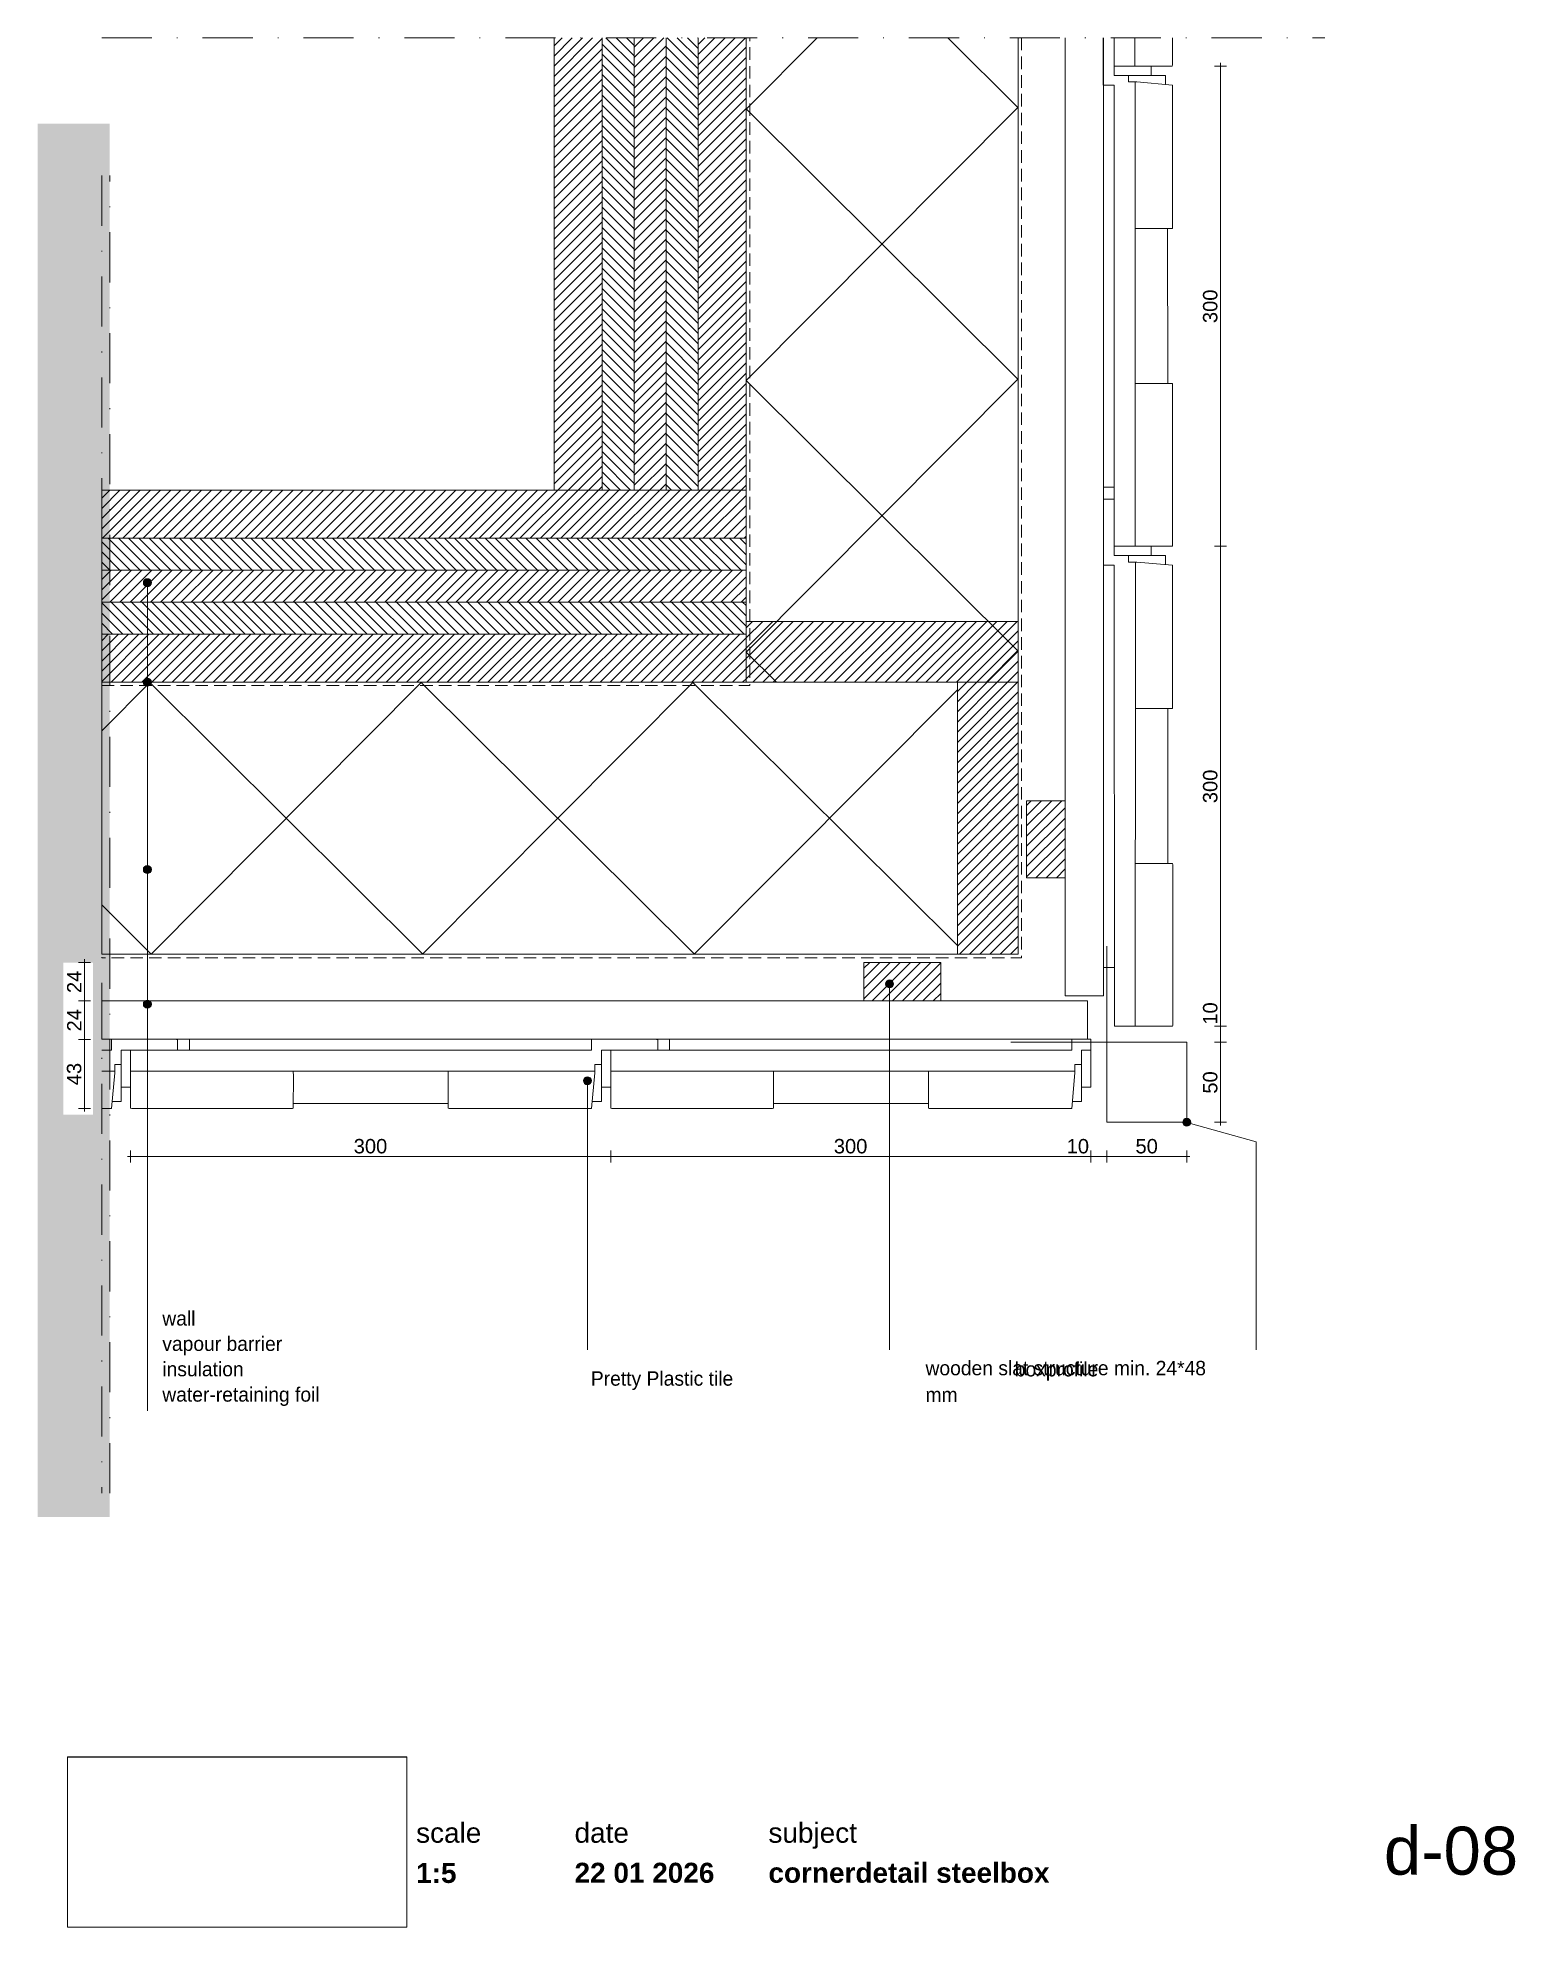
# Paper-space layout 'd-08 cornerdetail steelbox' of a CAD drawing. Header units: millimetres. Extents: x 10 to 195, y 11 to 247.
import ezdxf
from ezdxf.xclip import XClip

# ---------------------------------------------------------------- set-up
doc = ezdxf.new("R2010")
doc.units = ezdxf.units.MM
doc.header["$MEASUREMENT"] = 0
doc.header["$XCLIPFRAME"] = 0
for name, pattern in [('B0302', [12.51, 6.26, -3.125, 0, -3.125]), ('B0701', [2.3412, 1.56, -0.7812]), ('Wipeout_Contour', [1000, 0, -1000])]:
    doc.linetypes.add(name, pattern=pattern)
for name, color, linetype in [('#01', 7, 'Continuous'), ('Dim - 1_50_100', 7, 'Continuous'), ('Info - 1_50_100', 7, 'Continuous'), ('Info - 1_5_10', 7, 'Continuous'), ('Info - English', 7, 'Continuous')]:
    doc.layers.add(name, color=color, linetype=linetype)
doc.styles.add('GENERATED_STYLE_1', font='HelveticaNeue.ttc')
doc.styles.add('GENERATED_STYLE_2', font='HelveticaNeue.ttc')
doc.styles.add('GENERATED_STYLE_3', font='Helvetica.ttc')
doc.styles.add('GENERATED_STYLE_4', font='')
doc.styles.get('GENERATED_STYLE_4').set_extended_font_data('Work Sans')
picture_1 = doc.add_image_def('image1.png', size_in_pixel=(317, 159))
pattern_1 = [(45, (-9268.4849, 2447.4338), (-0.6363961, 0.6363961), [])]
pattern_2 = [(315, (-9268.4849, 2447.4338), (0.6363961, 0.6363961), [])]

# ---------------------------------------------------------------- blocks, each defined once
blk = doc.blocks.new('Drawing_1_1', base_point=(-200, 60))
at = {"color": 2, "linetype": 'Continuous', "lineweight": 0}
for s, insert, char_height, attachment_point, style in [('\\A1;{\\pql;\\fHelvetica Neue|b0|i0|c0|p0;\\W1.000000;scale}', (57.28, 24.14), 2.5, 1, 'GENERATED_STYLE_1'), ('\\A1;{\\pql;\\fHelvetica Neue|b0|i0|c0|p0;\\W1.000000;date}', (77.08, 24.14), 2.5, 1, 'GENERATED_STYLE_1'), ('\\A1;{\\pql;\\fHelvetica Neue|b0|i0|c0|p0;\\W1.000000;subject}', (101.31, 24.14), 2.5, 1, 'GENERATED_STYLE_1'), ('\\A1;{\\pqr;\\fHelvetica Neue|b0|i0|c0|p0;\\W1.000000;d-08}', (195, 23.65), 6, 3, 'GENERATED_STYLE_1'), ('\\A1;{\\pql;\\fHelvetica Neue|b1|i0|c0|p0;\\W1.000000;1:5}', (57.28, 19.12), 2.5, 1, 'GENERATED_STYLE_2'), ('\\A1;{\\pql;\\fHelvetica Neue|b1|i0|c0|p0;\\W1.000000;22 01 2026}', (77.08, 19.14), 2.5, 1, 'GENERATED_STYLE_2'), ('\\A1;{\\pql;\\fHelvetica Neue|b1|i0|c0|p0;\\W1.000000;cornerdetail steelbox}', (101.31, 19.14), 2.5, 1, 'GENERATED_STYLE_2')]:
    blk.add_mtext(s, dxfattribs=dict(at, insert=insert, char_height=char_height, attachment_point=attachment_point, style=style))
at = {"color": 254, "linetype": 'Wipeout_Contour', "lineweight": 0, "ltscale": 174.062972}
blk.add_wipeout([(13.71, 11.09), (56.11, 11.09), (56.11, 32.35), (13.71, 32.35)], dxfattribs=at)
at = {"color": 9, "lineweight": 0}
image = blk.add_image(picture_1, insert=(13.71, 11.09), size_in_units=(42.4, 21.27), dxfattribs=at)
image.set_boundary_path([(-0.5, -0.5), (316.5, 158.5)])
blk = doc.blocks.new('Drawing_2_1', base_point=(-9268.48, 2447.43))
at = {"layer": '#01', "linetype": 'Continuous', "lineweight": 0, "true_color": 0x000000}
for points in [[(23.19, 179.12), (23.22, 178.93), (23.33, 178.77), (23.49, 178.66), (23.69, 178.62), (23.88, 178.66), (24.04, 178.77), (24.15, 178.93), (24.19, 179.12), (24.15, 179.31), (24.04, 179.47), (23.88, 179.58), (23.69, 179.62), (23.49, 179.58), (23.33, 179.47), (23.22, 179.31)], [(23.19, 166.68), (23.22, 166.49), (23.33, 166.33), (23.49, 166.22), (23.69, 166.18), (23.88, 166.22), (24.04, 166.33), (24.15, 166.49), (24.19, 166.68), (24.15, 166.87), (24.04, 167.03), (23.88, 167.14), (23.69, 167.18), (23.49, 167.14), (23.33, 167.03), (23.22, 166.87)], [(23.19, 143.27), (23.22, 143.08), (23.33, 142.92), (23.49, 142.81), (23.69, 142.77), (23.88, 142.81), (24.04, 142.92), (24.15, 143.08), (24.19, 143.27), (24.15, 143.46), (24.04, 143.62), (23.88, 143.73), (23.69, 143.77), (23.49, 143.73), (23.33, 143.62), (23.22, 143.46)], [(115.95, 128.97), (115.99, 128.77), (116.09, 128.61), (116.26, 128.5), (116.45, 128.47), (116.64, 128.5), (116.8, 128.61), (116.91, 128.77), (116.95, 128.97), (116.91, 129.16), (116.8, 129.32), (116.64, 129.43), (116.45, 129.47), (116.26, 129.43), (116.09, 129.32), (115.99, 129.16)], [(23.19, 126.45), (23.22, 126.26), (23.33, 126.1), (23.49, 125.99), (23.69, 125.95), (23.88, 125.99), (24.04, 126.1), (24.15, 126.26), (24.19, 126.45), (24.15, 126.64), (24.04, 126.81), (23.88, 126.92), (23.69, 126.95), (23.49, 126.92), (23.33, 126.81), (23.22, 126.64)], [(78.18, 116.87), (78.21, 116.68), (78.32, 116.51), (78.48, 116.4), (78.68, 116.37), (78.87, 116.4), (79.03, 116.51), (79.14, 116.68), (79.18, 116.87), (79.14, 117.06), (79.03, 117.22), (78.87, 117.33), (78.68, 117.37), (78.48, 117.33), (78.32, 117.22), (78.21, 117.06)], [(153.09, 111.68), (153.13, 111.49), (153.24, 111.32), (153.4, 111.22), (153.59, 111.18), (153.78, 111.22), (153.94, 111.32), (154.05, 111.49), (154.09, 111.68), (154.05, 111.87), (153.94, 112.03), (153.78, 112.14), (153.59, 112.18), (153.4, 112.14), (153.24, 112.03), (153.13, 111.87)]]:
    blk.add_hatch(color=18, dxfattribs=at).paths.add_polyline_path(points)
at = {"layer": 'Info - 1_50_100', "linetype": 'Continuous', "lineweight": 0, "true_color": 0x000000}
h = blk.add_hatch(dxfattribs=at)
h.set_pattern_fill('310_Naaldhout__01__0001', color=18, style=0, pattern_type=2)
h.set_pattern_definition(pattern_1)
h.paths.add_polyline_path([(80.52, 247.22), (74.52, 247.22), (74.52, 190.68), (80.52, 190.68)])
h = blk.add_hatch(dxfattribs=at)
h.set_pattern_fill('310_Naaldhout__02__0001', color=18, style=0, pattern_type=2)
h.set_pattern_definition(pattern_2)
h.paths.add_polyline_path([(84.52, 247.22), (80.52, 247.22), (80.52, 190.68), (84.52, 190.68)])
h = blk.add_hatch(dxfattribs=at)
h.set_pattern_fill('310_Naaldhout__01__0001', color=18, style=0, pattern_type=2)
h.set_pattern_definition(pattern_1)
h.paths.add_polyline_path([(88.52, 247.22), (84.52, 247.22), (84.52, 190.68), (88.52, 190.68)])
h = blk.add_hatch(dxfattribs=at)
h.set_pattern_fill('310_Naaldhout__02__0001', color=18, style=0, pattern_type=2)
h.set_pattern_definition(pattern_2)
h.paths.add_polyline_path([(92.52, 247.22), (88.52, 247.22), (88.52, 190.68), (92.52, 190.68)])
h = blk.add_hatch(dxfattribs=at)
h.set_pattern_fill('310_Naaldhout__01__0001', color=18, style=0, pattern_type=2)
h.set_pattern_definition(pattern_1)
h.paths.add_polyline_path([(98.52, 247.22), (92.52, 247.22), (92.52, 190.68), (98.52, 190.68)])
h = blk.add_hatch(dxfattribs=at)
h.set_pattern_fill('415_Isolatie_ruit_0001', color=18, style=0, pattern_type=2)
h.set_pattern_definition([(45.152, (98.517, 272.247), (-16.9703, 16.8807), []), (135.152, (98.517, 272.247), (16.9703, 17.0605), [])])
h.paths.add_polyline_path([(132.52, 247.22), (98.52, 247.22), (98.52, 166.68), (132.52, 166.68)])
h = blk.add_hatch(dxfattribs=at)
h.set_pattern_fill('310_Naaldhout__01__0001', color=18, style=0, pattern_type=2)
h.set_pattern_definition(pattern_1)
h.paths.add_polyline_path([(17.99, 184.68), (98.52, 184.68), (98.52, 190.68), (17.99, 190.68)])
h = blk.add_hatch(dxfattribs=at)
h.set_pattern_fill('310_Naaldhout__02__0001', color=18, style=0, pattern_type=2)
h.set_pattern_definition(pattern_2)
h.paths.add_polyline_path([(17.99, 180.68), (98.52, 180.68), (98.52, 184.68), (17.99, 184.68)])
h = blk.add_hatch(dxfattribs=at)
h.set_pattern_fill('310_Naaldhout__01__0001', color=18, style=0, pattern_type=2)
h.set_pattern_definition(pattern_1)
h.paths.add_polyline_path([(17.99, 176.68), (98.52, 176.68), (98.52, 180.68), (17.99, 180.68)])
h = blk.add_hatch(dxfattribs=at)
h.set_pattern_fill('310_Naaldhout__02__0001', color=18, style=0, pattern_type=2)
h.set_pattern_definition(pattern_2)
h.paths.add_polyline_path([(17.99, 172.68), (98.52, 172.68), (98.52, 176.68), (17.99, 176.68)])
h = blk.add_hatch(dxfattribs=at)
h.set_pattern_fill('310_Naaldhout__01__0001', color=18, style=0, pattern_type=2)
h.set_pattern_definition(pattern_1)
h.paths.add_polyline_path([(17.99, 166.68), (98.52, 166.68), (98.52, 172.68), (17.99, 172.68)])
h = blk.add_hatch(dxfattribs=at)
h.set_pattern_fill('310_Naaldhout__01__0001', color=18, style=0, pattern_type=2)
h.set_pattern_definition(pattern_1)
h.paths.add_polyline_path([(98.52, 166.68), (132.52, 166.68), (132.52, 174.28), (98.52, 174.28)])
h = blk.add_hatch(dxfattribs=at)
h.set_pattern_fill('415_Isolatie_ruit_0001', color=18, style=0, pattern_type=2)
h.set_pattern_definition([(135.152, (24.15, 132.68), (16.8807, 16.9703), []), (225.152, (24.15, 132.68), (-17.0605, 16.9703), [])])
h.paths.add_polyline_path([(17.99, 132.68), (124.92, 132.68), (124.92, 166.68), (17.99, 166.68)])
h = blk.add_hatch(dxfattribs=at)
h.set_pattern_fill('310_Naaldhout__01__0001', color=18, style=0, pattern_type=2)
h.set_pattern_definition(pattern_1)
h.paths.add_polyline_path([(132.52, 132.68), (132.52, 166.68), (124.92, 166.68), (124.92, 132.68)])
at = {"layer": 'Info - 1_5_10', "linetype": 'Continuous', "lineweight": 0, "true_color": 0x99a3a6}
h = blk.add_hatch(dxfattribs=at)
h.set_pattern_fill('310_Naaldhout__01__0001', color=253, style=0, pattern_type=2)
h.set_pattern_definition(pattern_1)
h.paths.add_polyline_path([(138.38, 151.85), (133.58, 151.85), (133.58, 142.25), (138.38, 142.25)])
h = blk.add_hatch(dxfattribs=at)
h.set_pattern_fill('310_Naaldhout__01__0001', color=253, style=0, pattern_type=2)
h.set_pattern_definition(pattern_1)
h.paths.add_polyline_path([(113.24, 126.85), (122.84, 126.85), (122.84, 131.65), (113.24, 131.65)])
at = {"layer": '#01', "color": 9, "linetype": 'Continuous', "lineweight": 0}
for p, q in [((23.69, 178.62), (23.69, 88.08)), ((23.69, 166.18), (23.69, 75.64)), ((23.69, 142.77), (23.69, 92.46)), ((116.45, 128.47), (116.45, 83.25)), ((23.69, 125.95), (23.69, 75.64)), ((78.68, 116.37), (78.68, 83.25))]:
    blk.add_line(p, q, dxfattribs=at)
at = {"layer": '#01', "color": 2, "linetype": 'B0701', "lineweight": 0, "flags": 128}
for points in [[(132.92, 247.22), (132.92, 132.25), (17.99, 132.25)], [(17.99, 166.28), (99, 166.28), (99, 247.22)]]:
    blk.add_lwpolyline(points, dxfattribs=at)
at = {"layer": '#01', "color": 9, "linetype": 'B0302', "lineweight": 0, "flags": 128}
blk.add_lwpolyline([(17.99, 229.99), (17.99, 65.33)], dxfattribs=at)
at = {"layer": '#01', "color": 9, "linetype": 'Continuous', "lineweight": 0, "flags": 128}
blk.add_lwpolyline([(154.07, 111.54), (162.27, 109.22), (162.27, 83.25)], dxfattribs=at)
at = {"layer": '#01', "color": 1, "linetype": 'Continuous', "lineweight": 0}
for centre in [(23.69, 179.12), (23.69, 166.68), (23.69, 143.27), (116.45, 128.97), (23.69, 126.45), (78.68, 116.87), (153.59, 111.68)]:
    blk.add_circle(centre, 0.5, dxfattribs=at)
at = {"color": 1, "linetype": 'Continuous', "lineweight": 0}
blk.add_line((141.6, 116.07), (141.6, 122.05), dxfattribs=at)
at = {"color": 1, "linetype": 'Continuous', "lineweight": 0, "flags": 128}
for points in [[(143.16, 247.22), (143.16, 242.47), (143.16, 241.44), (143.16, 241.29)], [(143.16, 247.22), (143.16, 242.47), (143.16, 241.44), (143.16, 241.29)], [(144.5, 247.22), (144.5, 242.51)], [(144.5, 247.22), (144.5, 244.18), (144.5, 243.99), (144.51, 243.83)], [(144.5, 247.22), (144.5, 244.18), (144.5, 243.99), (144.51, 243.83)], [(147.12, 243.68), (147.12, 247.22)], [(151.79, 247.22), (151.8, 244.18), (151.79, 244), (151.79, 243.83)], [(151.79, 247.22), (151.8, 244.18), (151.79, 244), (151.79, 243.83)], [(144.51, 243.83), (144.52, 243.68)], [(144.51, 243.83), (144.52, 243.68)], [(144.52, 243.68), (147.18, 243.68)], [(144.52, 243.68), (147.18, 243.68)], [(147.32, 243.68), (147.18, 243.68), (147.5, 243.68)], [(147.32, 243.68), (147.5, 243.68)], [(151.79, 243.83), (151.78, 243.68), (147.5, 243.68)], [(149.14, 242.52), (149.14, 243.68)], [(143.16, 241.29), (144.5, 241.29)], [(144.5, 242.51), (146.29, 242.52)], [(144.5, 241.29), (144.5, 241.19), (144.52, 184.18), (144.52, 183.99), (144.53, 183.83)], [(144.5, 241.29), (144.5, 241.19), (144.52, 184.18), (144.52, 183.99), (144.53, 183.83)], [(144.51, 242.51), (146.29, 242.52)], [(150.92, 242.48), (150.92, 242.52), (146.29, 242.52), (146.29, 242.47)], [(150.92, 242.48), (150.92, 242.52), (146.29, 242.52), (146.29, 242.47)], [(146.29, 241.7), (146.29, 242.47)], [(146.29, 241.7), (146.29, 242.47)], [(147.16, 241.7), (146.29, 241.7)], [(147.34, 241.7), (146.29, 241.7)], [(147.14, 183.68), (147.16, 230.29), (147.16, 238.74), (147.16, 241.7)], [(147.34, 241.7), (151.8, 241.29)], [(150.92, 242.48), (150.93, 241.37)], [(150.92, 242.48), (150.93, 241.37)], [(150.92, 242.48), (150.93, 241.37)], [(151.8, 241.29), (151.8, 241.19), (151.8, 224.36), (151.8, 223.85), (151.8, 223.49)], [(151.8, 241.29), (151.8, 241.19), (151.8, 224.36), (151.8, 223.85), (151.8, 223.49)], [(147.16, 230.09), (147.16, 230.29), (147.16, 238.74), (147.16, 238.94)], [(147.51, 223.38), (147.16, 223.38)], [(147.51, 223.38), (147.35, 223.38)], [(151.8, 223.49), (151.79, 223.41), (151.78, 223.38), (147.51, 223.38)], [(151.8, 223.49), (151.79, 223.41), (151.78, 223.38), (147.51, 223.38)], [(151.2, 223.38), (151.21, 204.01)], [(151.2, 223.38), (151.21, 204.01)], [(151.81, 203.9), (151.8, 203.99), (151.79, 204.01), (147.76, 204.01), (147.15, 204.01)], [(151.81, 203.9), (151.81, 203.47), (151.82, 184.18), (151.81, 184), (151.81, 183.83)], [(151.81, 203.9), (151.81, 203.47), (151.82, 184.18), (151.81, 184), (151.81, 183.83)], [(143.18, 191.04), (144.52, 191.04)], [(143.19, 189.4), (143.18, 189.05), (143.18, 182.47), (143.18, 181.44), (143.18, 181.29)], [(143.19, 189.4), (143.18, 189.05), (143.18, 182.47), (143.18, 181.44), (143.18, 181.29)], [(143.19, 189.4), (143.2, 189.55)], [(143.19, 189.4), (143.2, 189.55)], [(143.2, 189.55), (144.54, 189.55)], [(143.2, 189.55), (144.54, 189.55)], [(144.53, 189.4), (144.52, 189.05), (144.52, 182.51)], [(144.52, 182.51), (146.31, 182.52)], [(144.53, 183.83), (144.54, 183.68)], [(144.53, 183.83), (144.54, 183.68)], [(144.53, 182.51), (146.31, 182.52)], [(144.54, 183.68), (147.2, 183.68)], [(144.54, 183.68), (147.2, 183.68)], [(150.94, 182.48), (150.94, 182.52), (146.31, 182.52), (146.31, 182.47)], [(150.94, 182.48), (150.94, 182.52), (146.31, 182.52), (146.31, 182.47)], [(146.31, 181.7), (146.31, 182.47)], [(146.31, 181.7), (146.31, 182.47)], [(147.34, 183.68), (147.2, 183.68), (147.52, 183.68)], [(147.34, 183.68), (147.52, 183.68)], [(151.81, 183.83), (151.8, 183.68), (147.52, 183.68)], [(149.16, 182.52), (149.16, 183.68)], [(150.94, 182.48), (150.95, 181.37)], [(150.94, 182.48), (150.95, 181.37)], [(150.94, 182.48), (150.95, 181.37)], [(143.18, 181.29), (144.52, 181.29)], [(144.52, 181.29), (144.52, 181.19), (144.54, 124.18), (144.54, 123.99), (144.55, 123.83)], [(144.52, 181.29), (144.52, 181.19), (144.54, 124.18), (144.54, 123.99), (144.55, 123.83)], [(147.18, 181.7), (146.31, 181.7)], [(147.36, 181.7), (146.31, 181.7)], [(147.16, 123.68), (147.18, 170.29), (147.18, 178.74), (147.18, 181.7)], [(147.36, 181.7), (151.82, 181.29)], [(151.82, 181.29), (151.82, 181.19), (151.82, 164.36), (151.82, 163.85), (151.82, 163.49)], [(151.82, 181.29), (151.82, 181.19), (151.82, 164.36), (151.82, 163.85), (151.82, 163.49)], [(147.19, 170.09), (147.18, 170.29), (147.18, 178.74), (147.18, 178.94)], [(147.53, 163.38), (147.18, 163.38)], [(147.53, 163.38), (147.37, 163.38)], [(151.82, 163.49), (151.81, 163.41), (151.8, 163.38), (147.53, 163.38)], [(151.82, 163.49), (151.81, 163.41), (151.8, 163.38), (147.53, 163.38)], [(151.22, 163.38), (151.23, 144.01)], [(151.22, 163.38), (151.23, 144.01)], [(151.83, 143.9), (151.82, 143.99), (151.81, 144.01), (147.78, 144.01), (147.17, 144.01)], [(151.83, 143.9), (151.83, 143.47), (151.84, 124.18), (151.84, 124), (151.83, 123.83)], [(151.83, 143.9), (151.83, 143.47), (151.84, 124.18), (151.84, 124), (151.83, 123.83)], [(143.2, 131.04), (143.25, 131.04), (144.54, 131.04)], [(144.55, 123.83), (144.56, 123.68)], [(144.55, 123.83), (144.56, 123.68)], [(144.56, 123.68), (147.22, 123.68)], [(144.56, 123.68), (147.22, 123.68)], [(147.36, 123.68), (147.22, 123.68), (147.55, 123.68)], [(147.36, 123.68), (147.55, 123.68)], [(151.83, 123.83), (151.82, 123.68), (147.55, 123.68)], [(19.21, 120.71), (19.11, 120.71), (17.99, 120.71)], [(19.21, 120.71), (19.11, 120.71), (17.99, 120.71)], [(27.32, 122.04), (26.97, 122.05), (20.4, 122.05), (19.36, 122.05), (19.21, 122.05)], [(27.32, 122.04), (26.97, 122.05), (20.4, 122.05), (19.36, 122.05), (19.21, 122.05)], [(19.21, 122.05), (19.21, 120.71)], [(20.44, 120.71), (20.44, 118.92)], [(27.32, 120.7), (26.97, 120.71), (20.44, 120.71)], [(20.44, 120.71), (20.44, 118.92)], [(21.75, 120.7), (21.6, 120.69)], [(21.75, 120.7), (21.6, 120.69)], [(21.6, 120.69), (21.6, 118.03)], [(21.6, 120.69), (21.6, 118.03)], [(79.21, 120.71), (79.11, 120.71), (22.1, 120.71), (21.92, 120.71), (21.75, 120.7)], [(79.21, 120.71), (79.11, 120.71), (22.1, 120.71), (21.92, 120.71), (21.75, 120.7)], [(27.32, 122.04), (27.47, 122.03)], [(27.32, 122.04), (27.47, 122.03)], [(27.47, 122.03), (27.47, 120.69)], [(27.47, 122.03), (27.47, 120.69)], [(28.96, 122.05), (28.96, 120.71)], [(87.32, 122.04), (86.97, 122.05), (80.4, 122.05), (79.36, 122.05), (79.21, 122.05)], [(87.32, 122.04), (86.97, 122.05), (80.4, 122.05), (79.36, 122.05), (79.21, 122.05)], [(79.21, 122.05), (79.21, 120.71)], [(80.44, 120.71), (80.44, 118.92)], [(87.32, 120.7), (86.97, 120.71), (80.44, 120.71)], [(80.44, 120.71), (80.44, 118.92)], [(81.75, 120.7), (81.6, 120.69)], [(81.75, 120.7), (81.6, 120.69)], [(81.6, 120.69), (81.6, 118.03)], [(81.6, 120.69), (81.6, 118.03)], [(139.21, 120.71), (139.11, 120.71), (82.1, 120.71), (81.92, 120.71), (81.75, 120.7)], [(139.21, 120.71), (139.11, 120.71), (82.1, 120.71), (81.92, 120.71), (81.75, 120.7)], [(87.32, 122.04), (87.47, 122.03)], [(87.32, 122.04), (87.47, 122.03)], [(87.47, 122.03), (87.47, 120.69)], [(87.47, 122.03), (87.47, 120.69)], [(88.96, 122.05), (88.96, 122), (88.96, 120.71)], [(141.6, 122.05), (140.4, 122.05), (139.36, 122.05), (139.21, 122.05)], [(141.6, 122.05), (140.4, 122.05), (139.36, 122.05), (139.21, 122.05)], [(139.21, 122.05), (139.21, 120.71)], [(140.44, 120.71), (140.44, 118.92)], [(141.6, 120.71), (140.44, 120.71)], [(140.44, 120.71), (140.44, 118.92)], [(19.62, 118.92), (20.4, 118.92)], [(19.62, 118.05), (19.62, 118.92)], [(19.62, 118.92), (20.4, 118.92)], [(19.62, 117.87), (19.62, 118.92)], [(20.4, 114.29), (20.44, 114.29), (20.44, 118.92), (20.4, 118.92)], [(20.4, 114.29), (20.44, 114.29), (20.44, 118.92), (20.4, 118.92)], [(21.6, 118.09), (68.21, 118.05), (76.66, 118.05), (79.62, 118.05)], [(41.82, 113.42), (41.91, 113.43), (41.93, 113.44), (41.94, 117.46), (41.93, 118.08)], [(79.62, 118.92), (80.4, 118.92)], [(79.62, 118.05), (79.62, 118.92)], [(79.62, 118.92), (80.4, 118.92)], [(79.62, 117.87), (79.62, 118.92)], [(80.4, 114.29), (80.44, 114.29), (80.44, 118.92), (80.4, 118.92)], [(80.4, 114.29), (80.44, 114.29), (80.44, 118.92), (80.4, 118.92)], [(81.6, 118.09), (128.21, 118.05), (136.66, 118.05), (139.62, 118.05)], [(101.82, 113.42), (101.91, 113.43), (101.93, 113.44), (101.94, 117.46), (101.93, 118.08)], [(139.62, 118.92), (140.4, 118.92)], [(139.62, 118.05), (139.62, 118.92)], [(139.62, 118.92), (140.4, 118.92)], [(139.62, 117.87), (139.62, 118.92)], [(140.4, 114.29), (140.44, 114.29), (140.44, 118.92), (140.4, 118.92)], [(140.4, 114.29), (140.44, 114.29), (140.44, 118.92), (140.4, 118.92)], [(17.99, 118.05), (19.62, 118.05)], [(19.62, 117.87), (19.21, 113.41)], [(20.44, 116.07), (21.6, 116.07)], [(21.6, 117.89), (21.6, 118.03), (21.6, 117.71)], [(21.6, 117.89), (21.6, 117.71)], [(21.75, 113.42), (21.6, 113.43), (21.6, 117.71)], [(61.3, 117.71), (61.3, 118.06)], [(61.3, 117.71), (61.3, 117.87)], [(61.41, 113.42), (61.33, 113.43), (61.3, 113.44), (61.3, 117.71)], [(61.41, 113.42), (61.33, 113.43), (61.3, 113.44), (61.3, 117.71)], [(68.01, 118.05), (68.21, 118.05), (76.66, 118.05), (76.86, 118.05)], [(79.62, 117.87), (79.21, 113.41)], [(80.44, 116.07), (81.6, 116.07)], [(81.6, 117.89), (81.6, 118.03), (81.6, 117.71)], [(81.6, 117.89), (81.6, 117.71)], [(81.75, 113.42), (81.6, 113.43), (81.6, 117.71)], [(121.3, 117.71), (121.3, 118.06)], [(121.3, 117.71), (121.3, 117.87)], [(121.41, 113.42), (121.33, 113.43), (121.3, 113.44), (121.3, 117.71)], [(121.41, 113.42), (121.33, 113.43), (121.3, 113.44), (121.3, 117.71)], [(128.01, 118.05), (128.21, 118.05), (136.66, 118.05), (136.86, 118.05)], [(139.62, 117.87), (139.21, 113.41)], [(140.44, 116.07), (141.6, 116.07)], [(140.44, 116.07), (141.6, 116.07)], [(19.21, 113.41), (19.11, 113.41), (17.99, 113.41)], [(19.21, 113.41), (19.11, 113.41), (17.99, 113.41)], [(20.4, 114.29), (19.29, 114.29)], [(20.4, 114.29), (19.29, 114.29)], [(20.4, 114.29), (19.29, 114.29)], [(41.82, 113.42), (41.39, 113.41), (22.1, 113.41), (21.92, 113.42), (21.75, 113.42)], [(41.82, 113.42), (41.39, 113.41), (22.1, 113.41), (21.92, 113.42), (21.75, 113.42)], [(61.3, 114.01), (41.93, 114.01)], [(61.3, 114.01), (41.93, 114.01)], [(79.21, 113.41), (79.11, 113.41), (62.28, 113.41), (61.77, 113.42), (61.41, 113.42)], [(79.21, 113.41), (79.11, 113.41), (62.28, 113.41), (61.77, 113.42), (61.41, 113.42)], [(80.4, 114.29), (79.29, 114.29)], [(80.4, 114.29), (79.29, 114.29)], [(80.4, 114.29), (79.29, 114.29)], [(101.82, 113.42), (101.39, 113.41), (82.1, 113.41), (81.92, 113.42), (81.75, 113.42)], [(101.82, 113.42), (101.39, 113.41), (82.1, 113.41), (81.92, 113.42), (81.75, 113.42)], [(121.3, 114.01), (101.93, 114.01)], [(121.3, 114.01), (101.93, 114.01)], [(139.21, 113.41), (139.11, 113.41), (122.28, 113.41), (121.77, 113.42), (121.41, 113.42)], [(139.21, 113.41), (139.11, 113.41), (122.28, 113.41), (121.77, 113.42), (121.41, 113.42)], [(140.4, 114.29), (139.29, 114.29)], [(140.4, 114.29), (139.29, 114.29)], [(140.4, 114.29), (139.29, 114.29)]]:
    blk.add_lwpolyline(points, dxfattribs=at)
at = {"color": 3, "linetype": 'Continuous', "lineweight": 0, "flags": 128}
blk.add_lwpolyline([(131.59, 121.68), (153.59, 121.68), (153.59, 111.68), (143.59, 111.68), (143.59, 133.68)], dxfattribs=at)
at = {"layer": 'Dim - 1_50_100', "color": 1, "linetype": 'Continuous', "lineweight": 0}
for p, q in [((158.55, 243.68), (157.05, 243.68)), ((157.8, 243.68), (157.8, 244.08)), ((157.8, 183.68), (157.8, 243.68)), ((158.55, 183.68), (157.05, 183.68)), ((157.8, 123.68), (157.8, 183.68)), ((16.57, 131.65), (15.07, 131.65)), ((15.82, 131.65), (15.82, 132.05)), ((15.82, 126.85), (15.82, 131.65)), ((16.57, 126.85), (15.07, 126.85)), ((15.82, 122.04), (15.82, 126.85)), ((158.55, 123.68), (157.05, 123.68)), ((157.8, 121.68), (157.8, 123.68)), ((16.57, 122.04), (15.07, 122.04)), ((15.82, 113.41), (15.82, 122.04)), ((158.55, 121.68), (157.05, 121.68)), ((157.8, 111.68), (157.8, 121.68)), ((16.57, 113.41), (15.07, 113.41)), ((15.82, 113.01), (15.82, 113.41)), ((158.55, 111.68), (157.05, 111.68)), ((157.8, 111.28), (157.8, 111.68)), ((21.2, 107.41), (21.6, 107.41)), ((21.6, 106.66), (21.6, 108.16)), ((21.6, 107.41), (81.6, 107.41)), ((81.6, 106.66), (81.6, 108.16)), ((81.6, 107.41), (141.6, 107.41)), ((141.6, 106.66), (141.6, 108.16)), ((141.6, 107.41), (143.59, 107.41)), ((143.59, 106.66), (143.59, 108.16)), ((143.59, 107.41), (153.59, 107.41)), ((153.59, 106.66), (153.59, 108.16)), ((153.59, 107.41), (153.99, 107.41))]:
    blk.add_line(p, q, dxfattribs=at)
at = {"layer": 'Info - 1_50_100', "color": 9, "linetype": 'Continuous', "lineweight": 0, "flags": 128}
for points in [[(80.52, 247.22), (80.52, 190.68), (74.52, 190.68), (74.52, 247.22)], [(84.52, 247.22), (84.52, 190.68), (80.52, 190.68), (80.52, 247.22)], [(88.52, 247.22), (88.52, 190.68), (84.52, 190.68), (84.52, 247.22)], [(92.52, 247.22), (92.52, 190.68), (88.52, 190.68), (88.52, 247.22)], [(98.52, 247.22), (98.52, 190.68), (92.52, 190.68), (92.52, 247.22)], [(138.38, 247.22), (138.38, 127.48), (143.18, 127.48), (143.18, 247.22)]]:
    blk.add_lwpolyline(points, dxfattribs=at)
at = {"layer": 'Info - 1_50_100', "color": 4, "linetype": 'Continuous', "lineweight": 0, "flags": 128}
for points in [[(74.52, 247.22), (74.52, 190.68), (98.52, 190.68), (98.52, 247.22)], [(17.99, 190.68), (98.52, 190.68), (98.52, 166.68), (17.99, 166.68)]]:
    blk.add_lwpolyline(points, dxfattribs=at)
at = {"layer": 'Info - 1_50_100', "color": 1, "linetype": 'Continuous', "lineweight": 0, "flags": 128}
blk.add_lwpolyline([(132.52, 247.22), (132.52, 166.68), (98.52, 166.68), (98.52, 247.22)], dxfattribs=at)
at = {"layer": 'Info - 1_50_100', "color": 9, "linetype": 'Continuous', "lineweight": 0, "flags": 128}
for points in [[(17.99, 184.68), (17.99, 190.68), (98.52, 190.68), (98.52, 184.68)], [(17.99, 180.68), (17.99, 184.68), (98.52, 184.68), (98.52, 180.68)], [(17.99, 176.68), (17.99, 180.68), (98.52, 180.68), (98.52, 176.68)], [(17.99, 172.68), (17.99, 176.68), (98.52, 176.68), (98.52, 172.68)], [(17.99, 166.68), (17.99, 172.68), (98.52, 172.68), (98.52, 166.68)], [(17.99, 122.05), (17.99, 126.85), (141.2, 126.85), (141.2, 122.05)]]:
    blk.add_lwpolyline(points, close=True, dxfattribs=at)
at = {"layer": 'Info - 1_50_100', "color": 2, "linetype": 'Continuous', "lineweight": 0, "flags": 128}
for points in [[(98.52, 166.68), (98.52, 174.28), (132.52, 174.28), (132.52, 166.68)], [(132.52, 132.68), (124.92, 132.68), (124.92, 166.68), (132.52, 166.68)]]:
    blk.add_lwpolyline(points, close=True, dxfattribs=at)
at = {"layer": 'Info - 1_50_100', "color": 1, "linetype": 'Continuous', "lineweight": 0, "flags": 128}
blk.add_lwpolyline([(17.99, 132.68), (17.99, 166.68), (124.92, 166.68), (124.92, 132.68)], close=True, dxfattribs=at)
at = {"layer": 'Info - 1_5_10', "color": 4, "linetype": 'Continuous', "lineweight": 0, "flags": 128}
for points in [[(138.38, 151.85), (133.58, 151.85), (133.58, 142.25), (138.38, 142.25)], [(113.24, 126.85), (113.24, 131.65), (122.84, 131.65), (122.84, 126.85)]]:
    blk.add_lwpolyline(points, close=True, dxfattribs=at)
at = {"layer": 'Dim - 1_50_100', "color": 2, "linetype": 'Continuous', "lineweight": 0, "char_height": 1.8, "attachment_point": 7, "rotation": 90, "style": 'GENERATED_STYLE_3'}
for s, insert, width in [('\\A1;{\\pql;\\fHelvetica|b0|i0|c0|p0;\\W1.000000;300}', (157.44, 211.56), 4.2398), ('\\A1;{\\pql;\\fHelvetica|b0|i0|c0|p0;\\W1.000000;300}', (157.44, 151.56), 4.2398), ('\\A1;{\\pql;\\fHelvetica|b0|i0|c0|p0;\\W1.000000;24}', (15.46, 127.83), 2.8266), ('\\A1;{\\pql;\\fHelvetica|b0|i0|c0|p0;\\W1.000000;24}', (15.46, 123.03), 2.8266), ('\\A1;{\\pql;\\fHelvetica|b0|i0|c0|p0;\\W1.000000;10}', (157.44, 123.88), 2.8266), ('\\A1;{\\pql;\\fHelvetica|b0|i0|c0|p0;\\W1.000000;43}', (15.46, 116.31), 2.8266), ('\\A1;{\\pql;\\fHelvetica|b0|i0|c0|p0;\\W1.000000;50}', (157.44, 115.26), 2.8266)]:
    blk.add_mtext(s, dxfattribs=dict(at, insert=insert, width=width))
at = {"layer": 'Dim - 1_50_100', "color": 2, "linetype": 'Continuous', "lineweight": 0, "char_height": 1.8, "attachment_point": 7, "style": 'GENERATED_STYLE_3'}
for s, insert, width in [('\\A1;{\\pql;\\fHelvetica|b0|i0|c0|p0;\\W1.000000;300}', (49.48, 107.77), 4.2398), ('\\A1;{\\pql;\\fHelvetica|b0|i0|c0|p0;\\W1.000000;300}', (109.48, 107.77), 4.2398), ('\\A1;{\\pql;\\fHelvetica|b0|i0|c0|p0;\\W1.000000;10}', (138.58, 107.77), 2.8266), ('\\A1;{\\pql;\\fHelvetica|b0|i0|c0|p0;\\W1.000000;50}', (147.18, 107.77), 2.8266)]:
    blk.add_mtext(s, dxfattribs=dict(at, insert=insert, width=width))
at = {"layer": 'Info - English', "color": 2, "linetype": 'Continuous', "lineweight": 0, "insert": (25.56, 82.15), "char_height": 1.8, "attachment_point": 4, "line_spacing_factor": 1.05635, "style": 'GENERATED_STYLE_4'}
blk.add_mtext('\\A1;{\\pql;\\fWork Sans|b0|i0|c0|p0;\\W1.000000;wall\\P\\pql;\\fWork Sans|b0|i0|c0|p0;\\W1.000000;vapour barrier\\P\\pql;\\fWork Sans|b0|i0|c0|p0;\\W1.000000;insulation\\P\\pql;\\fWork Sans|b0|i0|c0|p0;\\W1.000000;water-retaining foil}', dxfattribs=at)
at = {"layer": 'Info - English', "color": 2, "linetype": 'Continuous', "lineweight": 0, "char_height": 1.8, "attachment_point": 4, "style": 'GENERATED_STYLE_4'}
for s, insert in [('\\A1;{\\pql;\\fWork Sans|b0|i0|c0|p0;\\W1.000000;Pretty Plastic tile }', (79.12, 79.39)), ('\\A1;{\\pql;\\fWork Sans|b0|i0|c0|p0;\\W1.000000;boxprofile}', (132.1, 80.55))]:
    blk.add_mtext(s, dxfattribs=dict(at, insert=insert))
at = {"layer": 'Info - English', "color": 2, "linetype": 'Continuous', "lineweight": 0, "insert": (120.94, 79.3), "char_height": 1.8, "width": 35.2414, "attachment_point": 4, "line_spacing_factor": 1.110307, "style": 'GENERATED_STYLE_4'}
blk.add_mtext('\\A1;{\\pql;\\fWork Sans|b0|i0|c0|p0;\\W1.000000;wooden slat structure min. 24*48 mm}', dxfattribs=at)

psp = doc.layouts.new('d-08 cornerdetail steelbox')

# ---------------------------------------------------------------- hatches: boundary and pattern name
at = {"layer": 'Info - 1_5_10', "linetype": 'Continuous', "lineweight": 0}
for points in [[(10, 236.47), (13.19, 236.47), (13.19, 62.37), (10, 62.37)], [(13.19, 236.47), (18.99, 236.47), (18.99, 131.64), (13.19, 131.64)], [(16.88, 236.47), (18.99, 236.47), (18.99, 62.37), (16.88, 62.37)], [(13.19, 112.65), (18.99, 112.65), (18.99, 62.37), (13.19, 62.37)]]:
    psp.add_hatch(color=255, dxfattribs=at).paths.add_polyline_path(points)

# ---------------------------------------------------------------- linework, layer by layer
at = {"layer": '#01', "color": 3, "linetype": 'B0302', "lineweight": 0}
for p, q in [((17.99, 247.22), (170.84, 247.22)), ((18.99, 65.33), (18.99, 229.99))]:
    psp.add_line(p, q, dxfattribs=at)

# ---------------------------------------------------------------- block references
at = {"color": 4, "linetype": 'Continuous', "lineweight": 0}
ref = psp.add_blockref('Drawing_2_1', (-9268.48, 2447.43), dxfattribs=at)
XClip(ref).set_block_clipping_path([(10, 60.8539686563), (200, 247.2172305439)])
ref = psp.add_blockref('Drawing_1_1', (-200, 60), dxfattribs=at)
XClip(ref).set_block_clipping_path([(-287.3178906032, -75.7273941135), (502.7286062445, 56.3449743075)])

doc.saveas('drawing.dxf')
